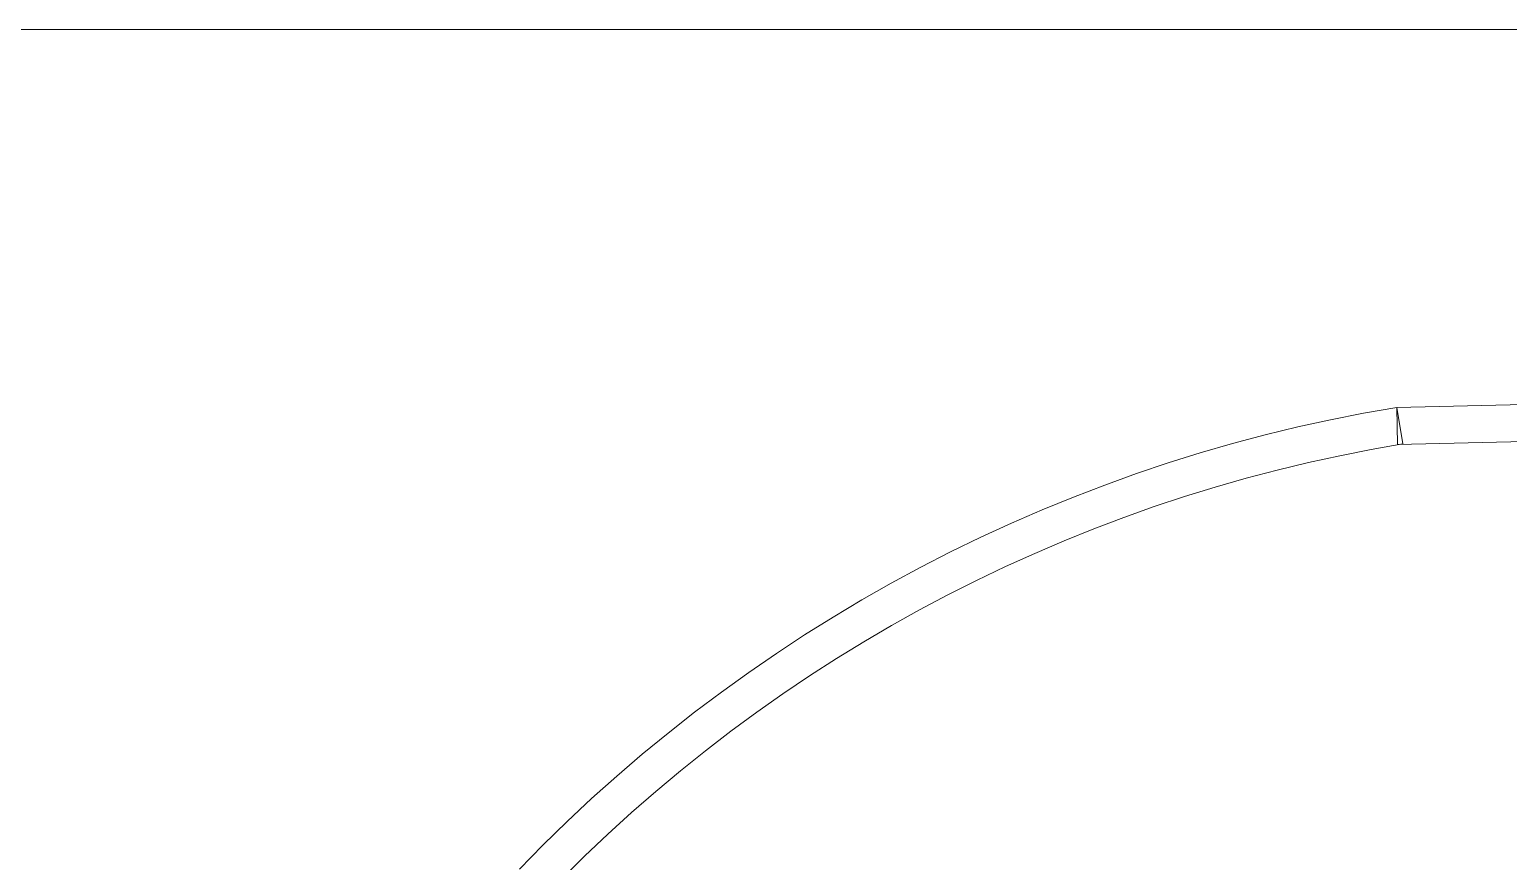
# Model space of a CAD drawing. Header units: metres. Extents: x -8.6 to 8.7, y -3.9 to 3.9.
# Drawn here: x 2.555 to 5.547, y 2.242 to 3.925 of the extents above; entities that cross this region are included whole.
import ezdxf

# ---------------------------------------------------------------- set-up
doc = ezdxf.new("R2010")
doc.units = ezdxf.units.M
doc.header["$LTSCALE"] = 0.00508
doc.layers.add('Court_Green', color=87, linetype='Continuous', lineweight=5)
doc.layers.add('Court_White', color=2, linetype='Continuous', lineweight=5)

msp = doc.modelspace()

# ---------------------------------------------------------------- linework, layer by layer
at = {"layer": 'Court_Green'}
msp.add_3dface([(-7.923, -3.925, 0.1), (7.927, -3.925, 0.1), (7.927, 3.925, 0.1), (-7.923, 3.925, 0.1)], dxfattribs=at)
at = {"layer": 'Court_White'}
msp.add_3dface([(5.323, 3.0858, 0.105), (7.9288, 3.1471, 0.105), (7.927, 3.2221, 0.105), (5.3213, 3.1607, 0.105)], dxfattribs=at)
for points, invisible_edges in [([(5.2059, 3.0629, 0.105), (5.2543, 3.1489, 0.105), (5.1875, 3.1357, 0.105), (5.2059, 3.0629, 0.105)], 13), ([(5.2059, 3.0629, 0.105), (5.2696, 3.0755, 0.105), (5.2543, 3.1489, 0.105), (5.2059, 3.0629, 0.105)], 14), ([(5.2696, 3.0755, 0.105), (5.3213, 3.1607, 0.105), (5.2543, 3.1489, 0.105), (5.2696, 3.0755, 0.105)], 13), ([(5.2696, 3.0755, 0.105), (5.3335, 3.0867, 0.105), (5.3213, 3.1607, 0.105), (5.2696, 3.0755, 0.105)], 12), ([(5.0794, 3.0338, 0.105), (5.1211, 3.121, 0.105), (5.055, 3.105, 0.105), (5.0794, 3.0338, 0.105)], 13), ([(5.0794, 3.0338, 0.105), (5.1425, 3.049, 0.105), (5.1211, 3.121, 0.105), (5.0794, 3.0338, 0.105)], 14), ([(5.1425, 3.049, 0.105), (5.1875, 3.1357, 0.105), (5.1211, 3.121, 0.105), (5.1425, 3.049, 0.105)], 13), ([(5.1425, 3.049, 0.105), (5.2059, 3.0629, 0.105), (5.1875, 3.1357, 0.105), (5.1425, 3.049, 0.105)], 14), ([(4.9542, 2.9994, 0.105), (4.9893, 3.0875, 0.105), (4.9239, 3.0686, 0.105), (4.9542, 2.9994, 0.105)], 13), ([(4.9542, 2.9994, 0.105), (5.0166, 3.0172, 0.105), (4.9893, 3.0875, 0.105), (4.9542, 2.9994, 0.105)], 14), ([(5.0166, 3.0172, 0.105), (5.055, 3.105, 0.105), (4.9893, 3.0875, 0.105), (5.0166, 3.0172, 0.105)], 13), ([(5.0166, 3.0172, 0.105), (5.0794, 3.0338, 0.105), (5.055, 3.105, 0.105), (5.0166, 3.0172, 0.105)], 14), ([(4.8922, 2.9802, 0.105), (4.9239, 3.0686, 0.105), (4.859, 3.0483, 0.105), (4.8922, 2.9802, 0.105)], 13), ([(4.8922, 2.9802, 0.105), (4.9542, 2.9994, 0.105), (4.9239, 3.0686, 0.105), (4.8922, 2.9802, 0.105)], 14), ([(4.7694, 2.938, 0.105), (4.7945, 3.0266, 0.105), (4.7305, 3.0036, 0.105), (4.7694, 2.938, 0.105)], 13), ([(4.7694, 2.938, 0.105), (4.8306, 2.9598, 0.105), (4.7945, 3.0266, 0.105), (4.7694, 2.938, 0.105)], 14), ([(4.8306, 2.9598, 0.105), (4.859, 3.0483, 0.105), (4.7945, 3.0266, 0.105), (4.8306, 2.9598, 0.105)], 13), ([(4.8306, 2.9598, 0.105), (4.8922, 2.9802, 0.105), (4.859, 3.0483, 0.105), (4.8306, 2.9598, 0.105)], 14), ([(4.7087, 2.915, 0.105), (4.7305, 3.0036, 0.105), (4.667, 2.9792, 0.105), (4.7087, 2.915, 0.105)], 13), ([(4.7087, 2.915, 0.105), (4.7694, 2.938, 0.105), (4.7305, 3.0036, 0.105), (4.7087, 2.915, 0.105)], 14), ([(4.6485, 2.8908, 0.105), (4.667, 2.9792, 0.105), (4.604, 2.9535, 0.105), (4.6485, 2.8908, 0.105)], 13), ([(4.6485, 2.8908, 0.105), (4.7087, 2.915, 0.105), (4.667, 2.9792, 0.105), (4.6485, 2.8908, 0.105)], 14), ([(4.5888, 2.8653, 0.105), (4.604, 2.9535, 0.105), (4.5416, 2.9264, 0.105), (4.5888, 2.8653, 0.105)], 13), ([(4.5888, 2.8653, 0.105), (4.6485, 2.8908, 0.105), (4.604, 2.9535, 0.105), (4.5888, 2.8653, 0.105)], 14), ([(4.5297, 2.8385, 0.105), (4.5416, 2.9264, 0.105), (4.4798, 2.8979, 0.105), (4.5297, 2.8385, 0.105)], 13), ([(4.5297, 2.8385, 0.105), (4.5888, 2.8653, 0.105), (4.5416, 2.9264, 0.105), (4.5297, 2.8385, 0.105)], 14), ([(4.4711, 2.8105, 0.105), (4.4798, 2.8979, 0.105), (4.4186, 2.8682, 0.105), (4.4711, 2.8105, 0.105)], 13), ([(4.4711, 2.8105, 0.105), (4.5297, 2.8385, 0.105), (4.4798, 2.8979, 0.105), (4.4711, 2.8105, 0.105)], 14), ([(4.4132, 2.7813, 0.105), (4.4186, 2.8682, 0.105), (4.3581, 2.8372, 0.105), (4.4132, 2.7813, 0.105)], 13), ([(4.4132, 2.7813, 0.105), (4.4711, 2.8105, 0.105), (4.4186, 2.8682, 0.105), (4.4132, 2.7813, 0.105)], 14), ([(4.3558, 2.7509, 0.105), (4.3581, 2.8372, 0.105), (4.2982, 2.8049, 0.105), (4.3558, 2.7509, 0.105)], 13), ([(4.3558, 2.7509, 0.105), (4.4132, 2.7813, 0.105), (4.3581, 2.8372, 0.105), (4.3558, 2.7509, 0.105)], 14), ([(4.2991, 2.7193, 0.105), (4.2982, 2.8049, 0.105), (4.239, 2.7713, 0.105), (4.2991, 2.7193, 0.105)], 13), ([(4.2991, 2.7193, 0.105), (4.3558, 2.7509, 0.105), (4.2982, 2.8049, 0.105), (4.2991, 2.7193, 0.105)], 14), ([(4.2431, 2.6865, 0.105), (4.239, 2.7713, 0.105), (4.1806, 2.7364, 0.105), (4.2431, 2.6865, 0.105)], 13), ([(4.2431, 2.6865, 0.105), (4.2991, 2.7193, 0.105), (4.239, 2.7713, 0.105), (4.2431, 2.6865, 0.105)], 14), ([(4.1878, 2.6526, 0.105), (4.1806, 2.7364, 0.105), (4.123, 2.7003, 0.105), (4.1878, 2.6526, 0.105)], 13), ([(4.1878, 2.6526, 0.105), (4.2431, 2.6865, 0.105), (4.1806, 2.7364, 0.105), (4.1878, 2.6526, 0.105)], 14), ([(4.1331, 2.6175, 0.105), (4.123, 2.7003, 0.105), (4.0661, 2.663, 0.105), (4.1331, 2.6175, 0.105)], 13), ([(4.1331, 2.6175, 0.105), (4.1878, 2.6526, 0.105), (4.123, 2.7003, 0.105), (4.1331, 2.6175, 0.105)], 14), ([(4.0793, 2.5813, 0.105), (4.0661, 2.663, 0.105), (4.01, 2.6245, 0.105), (4.0793, 2.5813, 0.105)], 13), ([(4.0793, 2.5813, 0.105), (4.1331, 2.6175, 0.105), (4.0661, 2.663, 0.105), (4.0793, 2.5813, 0.105)], 14), ([(4.0262, 2.544, 0.105), (4.01, 2.6245, 0.105), (3.9548, 2.5848, 0.105), (4.0262, 2.544, 0.105)], 13), ([(4.0262, 2.544, 0.105), (4.0793, 2.5813, 0.105), (4.01, 2.6245, 0.105), (4.0262, 2.544, 0.105)], 14), ([(3.9739, 2.5055, 0.105), (3.9548, 2.5848, 0.105), (3.9004, 2.5439, 0.105), (3.9739, 2.5055, 0.105)], 13), ([(3.9739, 2.5055, 0.105), (4.0262, 2.544, 0.105), (3.9548, 2.5848, 0.105), (3.9739, 2.5055, 0.105)], 14), ([(3.9224, 2.466, 0.105), (3.9004, 2.5439, 0.105), (3.8469, 2.5018, 0.105), (3.9224, 2.466, 0.105)], 13), ([(3.9224, 2.466, 0.105), (3.9739, 2.5055, 0.105), (3.9004, 2.5439, 0.105), (3.9224, 2.466, 0.105)], 14), ([(3.8717, 2.4254, 0.105), (3.8469, 2.5018, 0.105), (3.7943, 2.4587, 0.105), (3.8717, 2.4254, 0.105)], 13), ([(3.8717, 2.4254, 0.105), (3.9224, 2.466, 0.105), (3.8469, 2.5018, 0.105), (3.8717, 2.4254, 0.105)], 14), ([(3.8219, 2.3838, 0.105), (3.7943, 2.4587, 0.105), (3.7427, 2.4144, 0.105), (3.8219, 2.3838, 0.105)], 13), ([(3.8219, 2.3838, 0.105), (3.8717, 2.4254, 0.105), (3.7943, 2.4587, 0.105), (3.8219, 2.3838, 0.105)], 14), ([(3.773, 2.3411, 0.105), (3.7427, 2.4144, 0.105), (3.692, 2.369, 0.105), (3.773, 2.3411, 0.105)], 13), ([(3.773, 2.3411, 0.105), (3.8219, 2.3838, 0.105), (3.7427, 2.4144, 0.105), (3.773, 2.3411, 0.105)], 14), ([(3.725, 2.2974, 0.105), (3.692, 2.369, 0.105), (3.6423, 2.3225, 0.105), (3.725, 2.2974, 0.105)], 13), ([(3.725, 2.2974, 0.105), (3.773, 2.3411, 0.105), (3.692, 2.369, 0.105), (3.725, 2.2974, 0.105)], 14), ([(3.6779, 2.2527, 0.105), (3.6423, 2.3225, 0.105), (3.5936, 2.275, 0.105), (3.6779, 2.2527, 0.105)], 13), ([(3.6779, 2.2527, 0.105), (3.725, 2.2974, 0.105), (3.6423, 2.3225, 0.105), (3.6779, 2.2527, 0.105)], 14), ([(3.6318, 2.2071, 0.105), (3.5936, 2.275, 0.105), (3.546, 2.2265, 0.105), (3.6318, 2.2071, 0.105)], 13), ([(3.6318, 2.2071, 0.105), (3.6779, 2.2527, 0.105), (3.5936, 2.275, 0.105), (3.6318, 2.2071, 0.105)], 14)]:
    msp.add_3dface(points, dxfattribs=dict(at, invisible_edges=invisible_edges))

doc.saveas('drawing.dxf')
